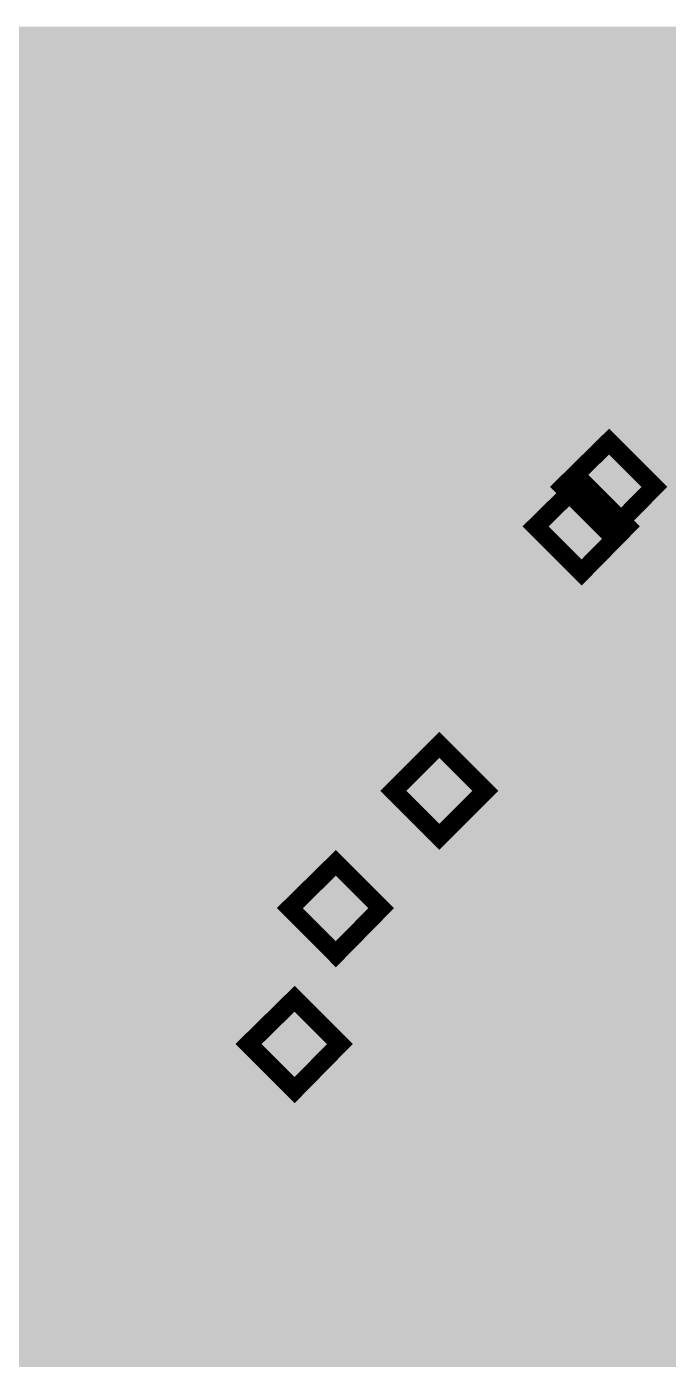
# Model space of a CAD drawing. Header units: millimetres. Extents: x 92 to 588, y 96 to 434.
# Drawn here: x 490.44 to 504.44, y 404.72 to 433.79 of the extents above; entities that cross this region are included whole.
import ezdxf

# ---------------------------------------------------------------- set-up
doc = ezdxf.new("R2010")
doc.units = ezdxf.units.MM
doc.layers.add('H', color=7, linetype='Continuous')
doc.layers.add('P', color=7, linetype='Continuous')

msp = doc.modelspace()

# ---------------------------------------------------------------- hatches: boundary and pattern name
at = {"layer": 'H', "linetype": 'Continuous'}
for points in [[(291.162, 223.903), (291.162, 433.788), (588.166, 433.788), (588.166, 223.903), (291.162, 223.903)], [(499.654, 422.64), (499.565, 422.64), (499.407, 422.675), (499.336, 422.693), (499.266, 422.728), (499.142, 422.816), (499.072, 422.869), (499.019, 422.94), (498.913, 423.134), (498.878, 423.24), (498.842, 423.363), (498.789, 423.663), (498.789, 423.822), (498.789, 423.998), (498.825, 424.298), (498.86, 424.439), (498.895, 424.563), (499.001, 424.81), (499.072, 424.915), (499.142, 425.004), (499.336, 425.162), (499.442, 425.215), (499.548, 425.268), (499.812, 425.321), (499.954, 425.321), (500.042, 425.321), (500.112, 425.321), (500.183, 425.303), (500.253, 425.286), (500.253, 424.951), (500.183, 424.986), (500.095, 425.004), (500.006, 425.021), (499.901, 425.021), (499.83, 425.021), (499.689, 425.004), (499.548, 424.933), (499.442, 424.863), (499.389, 424.81), (499.336, 424.757), (499.266, 424.616), (499.195, 424.457), (499.16, 424.263), (499.142, 424.157), (499.266, 423.981), (499.142, 423.91), (499.142, 423.839), (499.142, 423.751), (499.142, 423.628), (499.177, 423.398), (499.195, 423.31), (499.23, 423.24), (499.283, 423.116), (499.319, 423.063), (499.407, 422.993), (499.477, 422.958), (499.565, 422.922), (499.654, 422.922), (499.76, 422.922), (499.883, 422.975), (499.954, 423.028), (499.989, 423.063), (500.024, 423.116), (500.059, 423.204), (500.112, 423.381), (500.112, 423.522), (500.112, 423.593), (500.095, 423.734), (500.077, 423.787), (500.059, 423.839), (499.989, 423.928), (499.936, 423.963), (499.901, 423.998), (499.83, 424.033), (499.795, 424.033), (499.707, 424.051), (499.618, 424.051), (499.495, 424.051), (499.371, 424.016), (499.266, 423.981), (499.142, 424.157), (499.266, 424.245), (499.407, 424.298), (499.477, 424.316), (499.618, 424.333), (499.689, 424.333), (499.83, 424.333), (499.954, 424.316), (500.006, 424.298), (500.13, 424.228), (500.183, 424.192), (500.253, 424.139), (500.359, 423.998), (500.395, 423.91), (500.43, 423.839), (500.465, 423.645), (500.465, 423.434), (500.43, 423.24), (500.412, 423.169), (500.377, 423.081), (500.289, 422.94), (500.218, 422.887), (500.165, 422.816), (500.042, 422.728), (499.971, 422.693), (499.901, 422.675), (499.742, 422.64), (499.654, 422.64)], [(500.783, 422.693), (500.783, 423.046), (500.941, 423.222), (501.1, 423.363), (501.259, 423.522), (501.4, 423.681), (501.541, 423.839), (501.753, 424.086), (501.806, 424.192), (501.859, 424.298), (501.911, 424.492), (501.911, 424.598), (501.911, 424.704), (501.876, 424.792), (501.859, 424.827), (501.823, 424.898), (501.788, 424.933), (501.717, 424.968), (501.647, 425.004), (501.559, 425.021), (501.47, 425.021), (501.382, 425.021), (501.294, 425.004), (501.188, 424.986), (501.1, 424.951), (501.03, 424.915), (500.959, 424.88), (500.906, 424.845), (500.853, 424.81), (500.835, 425.18), (500.959, 425.233), (501.135, 425.286), (501.224, 425.303), (501.418, 425.321), (501.594, 425.321), (501.753, 425.303), (501.894, 425.251), (502.017, 425.18), (502.07, 425.145), (502.105, 425.092), (502.194, 424.968), (502.247, 424.845), (502.264, 424.704), (502.264, 424.616), (502.264, 424.474), (502.229, 424.333), (502.194, 424.21), (502.141, 424.104), (502.07, 423.981), (501.982, 423.875), (501.894, 423.769), (501.788, 423.663), (501.612, 423.487), (501.418, 423.293), (501.241, 423.116), (501.1, 422.993), (502.37, 422.993), (502.37, 422.693), (500.783, 422.693)], [(491.54, 422.517), (491.346, 422.517), (491.169, 422.552), (490.993, 422.605), (490.852, 422.658), (490.852, 423.028), (490.922, 422.993), (490.993, 422.958), (491.081, 422.922), (491.169, 422.887), (491.258, 422.852), (491.346, 422.834), (491.434, 422.816), (491.54, 422.816), (491.646, 422.816), (491.751, 422.852), (491.787, 422.869), (491.875, 422.922), (491.91, 422.975), (491.981, 423.046), (492.016, 423.152), (492.034, 423.257), (492.051, 423.398), (492.051, 423.451), (492.034, 423.575), (492.016, 423.61), (491.981, 423.663), (491.928, 423.734), (491.893, 423.769), (491.857, 423.787), (491.769, 423.839), (491.716, 423.857), (491.61, 423.875), (491.469, 423.875), (491.328, 423.875), (491.187, 423.857), (491.064, 423.839), (490.958, 423.822), (490.958, 425.145), (492.386, 425.145), (492.386, 424.845), (491.293, 424.845), (491.293, 424.157), (491.363, 424.157), (491.416, 424.175), (491.487, 424.175), (491.54, 424.175), (491.716, 424.175), (491.875, 424.139), (491.928, 424.122), (492.069, 424.051), (492.14, 424.016), (492.192, 423.963), (492.298, 423.839), (492.334, 423.769), (492.369, 423.698), (492.386, 423.504), (492.404, 423.381), (492.386, 423.293), (492.369, 423.116), (492.334, 423.046), (492.298, 422.958), (492.228, 422.816), (492.175, 422.763), (492.122, 422.711), (491.981, 422.622), (491.893, 422.587), (491.822, 422.552), (491.628, 422.517), (491.54, 422.517)], [(494.538, 422.64), (494.362, 422.64), (494.186, 422.675), (494.009, 422.728), (493.868, 422.781), (493.868, 423.152), (493.939, 423.116), (494.009, 423.081), (494.08, 423.046), (494.168, 423.01), (494.274, 422.975), (494.362, 422.958), (494.45, 422.94), (494.556, 422.94), (494.662, 422.94), (494.75, 422.975), (494.803, 422.993), (494.891, 423.063), (494.926, 423.099), (494.979, 423.169), (495.015, 423.275), (495.05, 423.381), (495.05, 423.522), (495.05, 423.575), (495.032, 423.698), (495.015, 423.734), (494.997, 423.787), (494.944, 423.857), (494.909, 423.892), (494.874, 423.91), (494.785, 423.963), (494.732, 423.981), (494.609, 423.998), (494.485, 423.998), (494.344, 423.998), (494.203, 423.981), (494.062, 423.963), (493.974, 423.945), (493.974, 425.268), (495.385, 425.268), (495.385, 424.968), (494.309, 424.968), (494.309, 424.28), (494.38, 424.298), (494.485, 424.298), (494.538, 424.298), (494.732, 424.298), (494.874, 424.263), (494.944, 424.245), (495.085, 424.175), (495.138, 424.139), (495.209, 424.086), (495.297, 423.963), (495.332, 423.892), (495.367, 423.822), (495.403, 423.628), (495.403, 423.416), (495.367, 423.24), (495.35, 423.169), (495.315, 423.081), (495.226, 422.958), (495.173, 422.887), (495.12, 422.834), (494.979, 422.746), (494.909, 422.711), (494.821, 422.675), (494.644, 422.64), (494.538, 422.64)], [(495.932, 422.693), (497.114, 424.968), (495.773, 424.968), (495.773, 425.268), (497.414, 425.268), (497.414, 424.88), (496.302, 422.693), (495.932, 422.693)], [(503.146, 422.746), (502.141, 423.751), (503.146, 424.739), (504.134, 423.751), (503.146, 422.746)], [(502.546, 421.882), (501.541, 422.887), (502.546, 423.875), (503.534, 422.887), (502.546, 421.882)], [(497.872, 422.693), (497.872, 423.187), (498.295, 423.187), (498.295, 422.693), (497.872, 422.693)], [(497.96, 418.001), (497.96, 418.371), (498.119, 418.53), (498.278, 418.689), (498.437, 418.83), (498.578, 418.989), (498.719, 419.148), (498.93, 419.412), (498.983, 419.518), (499.036, 419.606), (499.089, 419.818), (499.089, 419.924), (499.089, 420.012), (499.054, 420.1), (499.036, 420.153), (499.001, 420.206), (498.966, 420.241), (498.895, 420.294), (498.825, 420.312), (498.736, 420.347), (498.648, 420.347), (498.56, 420.347), (498.454, 420.329), (498.366, 420.294), (498.207, 420.241), (498.137, 420.188), (498.084, 420.153), (498.031, 420.118), (498.013, 420.488), (498.137, 420.541), (498.313, 420.594), (498.401, 420.612), (498.595, 420.647), (498.684, 420.647), (498.772, 420.647), (498.93, 420.612), (499.072, 420.576), (499.195, 420.506), (499.248, 420.453), (499.283, 420.4), (499.371, 420.294), (499.424, 420.153), (499.442, 420.012), (499.442, 419.941), (499.442, 419.783), (499.407, 419.659), (499.371, 419.536), (499.319, 419.412), (499.248, 419.306), (499.16, 419.2), (499.072, 419.077), (498.966, 418.971), (498.789, 418.795), (498.595, 418.601), (498.419, 418.424), (498.278, 418.301), (499.548, 418.301), (499.548, 418.001), (497.96, 418.001)], [(493.674, 417.948), (493.48, 417.966), (493.304, 418.001), (493.127, 418.036), (492.986, 418.107), (492.986, 418.46), (493.057, 418.442), (493.127, 418.407), (493.215, 418.371), (493.304, 418.336), (493.392, 418.301), (493.48, 418.266), (493.568, 418.266), (493.674, 418.248), (493.78, 418.266), (493.868, 418.283), (493.921, 418.318), (494.009, 418.371), (494.045, 418.407), (494.097, 418.495), (494.15, 418.583), (494.168, 418.707), (494.186, 418.83), (494.186, 418.901), (494.15, 419.006), (494.15, 419.059), (494.115, 419.095), (494.062, 419.165), (494.027, 419.2), (493.992, 419.236), (493.903, 419.289), (493.85, 419.289), (493.745, 419.324), (493.604, 419.324), (493.462, 419.324), (493.321, 419.306), (493.198, 419.289), (493.092, 419.253), (493.092, 420.594), (494.521, 420.594), (494.521, 420.294), (493.427, 420.294), (493.427, 419.606), (493.621, 419.606), (493.674, 419.606), (493.85, 419.606), (494.009, 419.588), (494.062, 419.571), (494.203, 419.5), (494.274, 419.447), (494.327, 419.394), (494.433, 419.289), (494.468, 419.218), (494.485, 419.13), (494.521, 418.936), (494.538, 418.83), (494.521, 418.742), (494.503, 418.565), (494.468, 418.477), (494.433, 418.407), (494.362, 418.266), (494.309, 418.213), (494.239, 418.142), (494.115, 418.054), (494.027, 418.019), (493.956, 417.983), (493.762, 417.966), (493.674, 417.948)], [(495.05, 418.001), (496.232, 420.294), (494.891, 420.294), (494.891, 420.594), (496.532, 420.594), (496.532, 420.206), (495.42, 418.001), (495.05, 418.001)], [(500.042, 418.001), (501.224, 420.294), (499.883, 420.294), (499.883, 420.594), (501.523, 420.594), (501.523, 420.206), (500.412, 418.001), (500.042, 418.001)], [(496.99, 418.001), (496.99, 418.495), (497.414, 418.495), (497.414, 418.001), (496.99, 418.001)], [(499.442, 416.114), (498.437, 417.119), (499.442, 418.124), (500.447, 417.119), (499.442, 416.114)], [(497.184, 413.556), (496.179, 414.561), (497.184, 415.549), (498.172, 414.561), (497.184, 413.556)], [(496.285, 410.593), (495.279, 411.598), (496.285, 412.586), (497.272, 411.598), (496.285, 410.593)], [(497.167, 409.182), (496.99, 409.199), (496.796, 409.234), (496.637, 409.27), (496.496, 409.34), (496.496, 409.693), (496.567, 409.675), (496.637, 409.64), (496.708, 409.605), (496.796, 409.57), (496.902, 409.534), (496.99, 409.517), (497.078, 409.499), (497.167, 409.481), (497.272, 409.499), (497.378, 409.517), (497.431, 409.552), (497.502, 409.605), (497.555, 409.64), (497.608, 409.728), (497.643, 409.817), (497.678, 409.94), (497.678, 410.063), (497.678, 410.134), (497.66, 410.24), (497.643, 410.293), (497.625, 410.328), (497.572, 410.416), (497.537, 410.434), (497.502, 410.469), (497.396, 410.522), (497.343, 410.522), (497.237, 410.557), (497.114, 410.557), (496.973, 410.557), (496.831, 410.54), (496.69, 410.522), (496.602, 410.487), (496.602, 411.827), (498.013, 411.827), (498.013, 411.528), (496.937, 411.528), (496.937, 410.84), (496.99, 410.84), (497.061, 410.84), (497.114, 410.84), (497.167, 410.857), (497.361, 410.84), (497.502, 410.822), (497.572, 410.804), (497.696, 410.734), (497.766, 410.681), (497.819, 410.628), (497.925, 410.522), (497.96, 410.452), (497.996, 410.363), (498.031, 410.169), (498.031, 410.063), (498.031, 409.975), (497.996, 409.799), (497.978, 409.711), (497.943, 409.64), (497.855, 409.499), (497.802, 409.446), (497.749, 409.376), (497.608, 409.287), (497.537, 409.252), (497.449, 409.217), (497.272, 409.199), (497.167, 409.182)], [(499.195, 409.182), (499.089, 409.182), (498.93, 409.217), (498.842, 409.234), (498.772, 409.27), (498.631, 409.358), (498.578, 409.411), (498.525, 409.464), (498.437, 409.587), (498.401, 409.658), (498.384, 409.728), (498.348, 409.869), (498.348, 409.958), (498.348, 410.063), (498.419, 410.258), (498.454, 410.346), (498.525, 410.434), (498.684, 410.575), (498.789, 410.628), (498.93, 410.487), (498.825, 410.363), (498.772, 410.293), (498.736, 410.222), (498.701, 410.063), (498.701, 409.975), (498.701, 409.869), (498.772, 409.675), (498.842, 409.587), (498.913, 409.517), (499.089, 409.446), (499.195, 409.446), (499.301, 409.446), (499.477, 409.517), (499.548, 409.57), (499.601, 409.64), (499.671, 409.817), (499.671, 409.922), (499.671, 410.011), (499.636, 410.134), (499.618, 410.187), (499.583, 410.222), (499.46, 410.328), (499.371, 410.381), (499.301, 410.399), (499.213, 410.452), (499.107, 410.487), (499.001, 410.54), (498.93, 410.487), (498.789, 410.628), (498.701, 410.681), (498.56, 410.804), (498.507, 410.875), (498.472, 410.945), (498.419, 411.104), (498.419, 411.21), (498.419, 411.281), (498.437, 411.404), (498.507, 411.528), (498.578, 411.633), (498.631, 411.686), (498.684, 411.739), (498.807, 411.81), (498.948, 411.863), (499.107, 411.88), (499.283, 411.88), (499.442, 411.863), (499.583, 411.81), (499.707, 411.739), (499.76, 411.704), (499.812, 411.651), (499.883, 411.545), (499.936, 411.422), (499.971, 411.298), (499.971, 411.228), (499.971, 411.139), (499.918, 410.963), (499.865, 410.875), (499.812, 410.804), (499.671, 410.663), (499.583, 410.61), (499.442, 410.769), (499.548, 410.875), (499.583, 410.945), (499.601, 410.998), (499.636, 411.139), (499.636, 411.228), (499.618, 411.316), (499.565, 411.457), (499.513, 411.51), (499.477, 411.545), (499.407, 411.58), (499.283, 411.633), (499.195, 411.633), (499.107, 411.633), (498.948, 411.58), (498.878, 411.528), (498.86, 411.492), (498.807, 411.439), (498.772, 411.333), (498.754, 411.245), (498.772, 411.175), (498.789, 411.069), (498.825, 411.034), (498.86, 410.981), (498.948, 410.91), (499.001, 410.875), (499.177, 410.787), (499.283, 410.734), (499.371, 410.698), (499.442, 410.769), (499.583, 410.61), (499.689, 410.557), (499.848, 410.416), (499.918, 410.346), (499.971, 410.275), (500.024, 410.081), (500.042, 409.958), (500.024, 409.887), (500.006, 409.728), (499.936, 409.587), (499.848, 409.464), (499.795, 409.411), (499.724, 409.358), (499.601, 409.27), (499.442, 409.217), (499.283, 409.182), (499.195, 409.182)], [(501.665, 409.234), (501.665, 409.499), (502.123, 409.499), (502.123, 411.245), (501.665, 411.245), (501.665, 411.475), (501.788, 411.475), (501.982, 411.51), (502.053, 411.545), (502.088, 411.563), (502.123, 411.616), (502.176, 411.739), (502.194, 411.827), (502.458, 411.827), (502.458, 409.499), (502.917, 409.499), (502.917, 409.234), (501.665, 409.234)], [(491.134, 407.4), (490.94, 407.418), (490.852, 407.435), (490.658, 407.488), (490.534, 407.559), (490.534, 407.929), (490.675, 407.841), (490.852, 407.77), (490.94, 407.735), (491.116, 407.7), (491.205, 407.7), (491.31, 407.7), (491.416, 407.735), (491.469, 407.753), (491.557, 407.806), (491.61, 407.841), (491.663, 407.912), (491.716, 408), (491.716, 408.053), (491.751, 408.176), (491.751, 408.247), (491.734, 408.3), (491.716, 408.423), (491.699, 408.476), (491.681, 408.511), (491.628, 408.582), (491.593, 408.617), (491.505, 408.652), (491.416, 408.688), (491.31, 408.705), (491.205, 408.705), (491.046, 408.705), (491.046, 408.988), (491.169, 408.988), (491.275, 409.005), (491.469, 409.058), (491.557, 409.111), (491.593, 409.129), (491.646, 409.199), (491.681, 409.323), (491.699, 409.428), (491.699, 409.481), (491.681, 409.552), (491.646, 409.623), (491.593, 409.693), (491.557, 409.711), (491.487, 409.746), (491.416, 409.764), (491.328, 409.781), (491.24, 409.781), (491.152, 409.781), (491.064, 409.764), (490.958, 409.746), (490.87, 409.711), (490.799, 409.675), (490.728, 409.64), (490.675, 409.587), (490.623, 409.552), (490.605, 409.922), (490.728, 409.993), (490.905, 410.046), (490.993, 410.063), (491.187, 410.081), (491.275, 410.081), (491.434, 410.081), (491.575, 410.046), (491.646, 410.028), (491.769, 409.975), (491.822, 409.94), (491.875, 409.905), (491.963, 409.799), (491.981, 409.746), (492.016, 409.675), (492.051, 409.534), (492.051, 409.464), (492.034, 409.358), (491.963, 409.164), (491.91, 409.093), (491.84, 409.005), (491.663, 408.917), (491.575, 408.882), (491.646, 408.846), (491.751, 408.811), (491.84, 408.758), (491.91, 408.688), (491.963, 408.652), (492.016, 408.564), (492.051, 408.494), (492.069, 408.441), (492.087, 408.3), (492.104, 408.211), (492.087, 408.123), (492.069, 407.964), (492.034, 407.894), (491.998, 407.823), (491.928, 407.7), (491.875, 407.629), (491.804, 407.576), (491.681, 407.488), (491.593, 407.453), (491.522, 407.435), (491.328, 407.4), (491.134, 407.4)], [(500.5, 409.234), (500.5, 409.728), (500.906, 409.728), (500.906, 409.234), (500.5, 409.234)]]:
    msp.add_hatch(color=7, dxfattribs=at).paths.add_polyline_path(points)

# ---------------------------------------------------------------- linework, layer by layer
at = {"layer": 'P', "color": 7, "const_width": 0.4}
for points in [[(502.141, 423.751), (503.146, 422.746), (504.134, 423.751), (503.146, 424.739), (502.141, 423.751), (502.141, 423.751)], [(501.541, 422.887), (502.546, 421.882), (503.534, 422.887), (502.546, 423.875), (501.541, 422.887), (501.541, 422.887)], [(498.437, 417.119), (499.442, 416.114), (500.447, 417.119), (499.442, 418.124), (498.437, 417.119), (498.437, 417.119)], [(496.179, 414.561), (497.184, 413.556), (498.172, 414.561), (497.184, 415.549), (496.179, 414.561), (496.179, 414.561)], [(495.279, 411.598), (496.285, 410.593), (497.272, 411.598), (496.285, 412.586), (495.279, 411.598), (495.279, 411.598)]]:
    msp.add_lwpolyline(points, dxfattribs=at)

doc.saveas('drawing.dxf')
